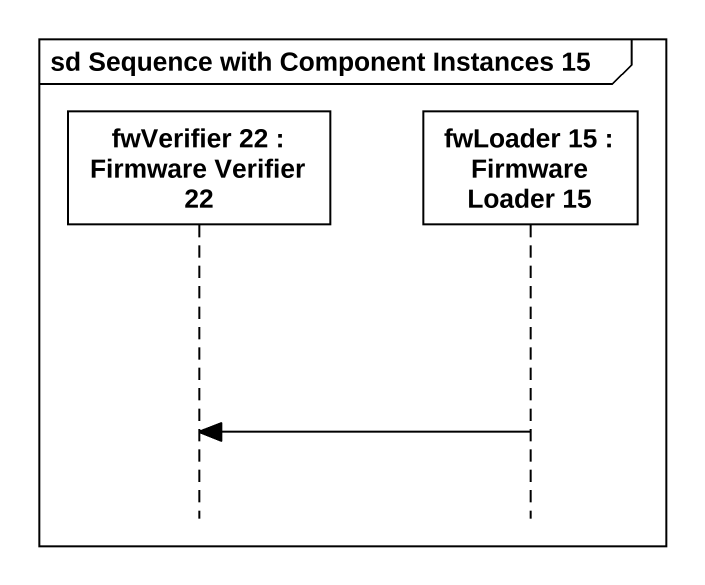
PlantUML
@startuml
mainframe sd Sequence with Component Instances 15
hide footbox
participant "fwVerifier 22 : Firmware Verifier 22" as fwVerifier_22
participant "fwLoader 15 : Firmware Loader 15" as fwLoader_15

fwLoader_15 -> fwVerifier_22
@enduml
